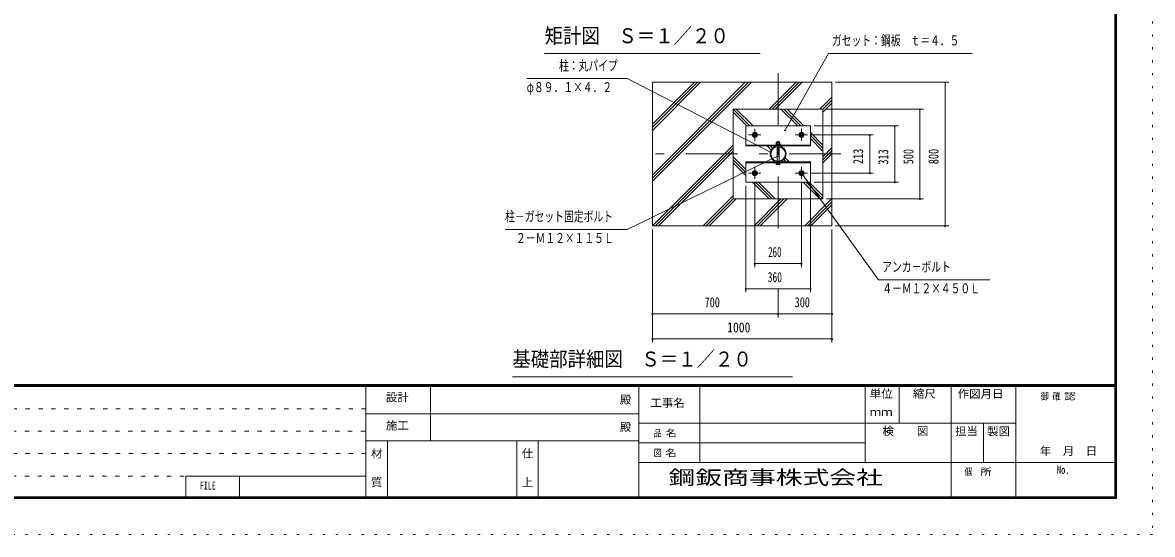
# Model space of a CAD drawing. Units: millimetres, scale not verified, with parts at other scales. Extents: x -25340 to 25344, y -10500 to 10500.
# Drawn here: x 9614 to 25344, y -10500 to -3376 of the extents above; entities that cross this region are included whole.
import ezdxf
from ezdxf.enums import TextEntityAlignment as Align

# ---------------------------------------------------------------- set-up
doc = ezdxf.new("R2010")
doc.units = ezdxf.units.MM
doc.header["$LTSCALE"] = 60
for name, pattern in [('USER1', [3, 1, -2]), ('USER3', [24, 12, -5, 2, -5]), ('USER4', [3, 0.5, -2.5])]:
    doc.linetypes.add(name, pattern=pattern)
for name, color, linetype, lineweight in [('0-6_2-02BOLD', 7, 'Continuous', 18), ('0-8_2-22CENTER', 3, 'USER3', 18), ('0-9_2-42THIN', 4, 'Continuous', 18), ('0-A_2-52DIM', 3, 'Continuous', 18), ('0-B_2-62HATCH', 2, 'Continuous', 18), ('0-C_F-F1PAPER', 5, 'Continuous', 18), ('0-D_F-E_J_ADD', 5, 'USER4', 18)]:
    doc.layers.add(name, color=color, linetype=linetype, lineweight=lineweight)
doc.layers.add('0-E_2-5DIM', color=7, linetype='Continuous')
doc.styles.add('ＭＳ ゴシック', font='')
doc.styles.get('ＭＳ ゴシック').set_extended_font_data('MS Gothic')

msp = doc.modelspace()

# ---------------------------------------------------------------- linework, layer by layer
at = {"layer": '0-6_2-02BOLD'}
for p, q in [((20582.55, -5082.57), (19682.55, -5082.57)), ((20102.55, -5076.82), (20102.55, -5082.57)), ((20108.01, -5069.32), (20108.01, -5046.58)), ((20117.55, -5037.24), (20117.55, -5044.32)), ((20117.55, -5105.32), (20117.55, -5304.82)), ((20147.55, -5141.49), (20117.55, -5141.49)), ((20120.28, -5046.58), (20120.28, -5069.32)), ((20125.05, -5076.82), (20132.55, -5069.32)), ((20132.55, -5076.82), (20140.05, -5069.32)), ((20144.82, -5069.32), (20144.82, -5046.58)), ((20147.55, -5304.82), (20147.55, -5105.32)), ((20159.42, -5076.82), (20159.42, -5069.32)), ((19682.55, -5327.57), (20582.55, -5327.57)), ((20102.55, -5333.32), (20102.55, -5327.57)), ((20120.28, -5333.32), (20120.28, -5351.06)), ((20144.82, -5333.32), (20144.82, -5351.06))]:
    msp.add_line(p, q, dxfattribs=at)
for points in [[(18382.55, -6205.07), (18382.55, -4205.07), (20882.55, -4205.07), (20882.55, -6205.07)], [(19507.55, -5830.07), (20757.55, -5830.07), (20757.55, -4580.07), (19507.55, -4580.07)], [(20582.55, -5093.82), (19682.55, -5093.82), (19682.55, -4813.82), (20582.55, -4813.82)], [(19795.28, -4960.07), (19819.82, -4960.07), (19832.09, -4938.82), (19819.82, -4917.57), (19795.28, -4917.57), (19783.01, -4938.82)], [(20445.28, -4960.07), (20469.82, -4960.07), (20482.09, -4938.82), (20469.82, -4917.57), (20445.28, -4917.57), (20433.01, -4938.82)], [(19682.55, -5596.32), (19682.55, -5316.32), (20582.55, -5316.32), (20582.55, -5596.32)], [(19795.28, -5492.57), (19819.82, -5492.57), (19832.09, -5471.32), (19819.82, -5450.07), (19795.28, -5450.07), (19783.01, -5471.32)], [(20445.28, -5450.07), (20469.82, -5450.07), (20482.09, -5471.32), (20469.82, -5492.57), (20445.28, -5492.57), (20433.01, -5471.32)]]:
    msp.add_lwpolyline(points, close=True, dxfattribs=at)
for points in [[(20147.55, -5044.32), (20147.55, -5037.24), (20117.55, -5037.24), (20122.55, -5032.24), (20142.55, -5032.24), (20147.55, -5037.24)], [(20102.55, -5076.82), (20162.55, -5076.82), (20162.55, -5082.57)], [(20159.42, -5069.32), (20105.68, -5069.32), (20105.68, -5076.82)], [(20108.01, -5046.58), (20111.93, -5044.32), (20153.17, -5044.32), (20157.09, -5046.58), (20157.09, -5069.32)], [(20102.55, -5333.32), (20162.55, -5333.32), (20162.55, -5327.57)], [(20111.93, -5353.32), (20108.01, -5351.06), (20108.01, -5333.32)], [(20157.09, -5333.32), (20157.09, -5351.06), (20153.17, -5353.32), (20111.93, -5353.32)]]:
    msp.add_lwpolyline(points, dxfattribs=at)
for centre, radius in [((19807.55, -4938.82), 35), ((19807.55, -4938.82), 26.88), ((19807.55, -4938.82), 20.62), ((19807.55, -4938.82), 15), ((20457.55, -4938.82), 35), ((20457.55, -4938.82), 26.88), ((20457.55, -4938.82), 20.62), ((20457.55, -4938.82), 15), ((20132.55, -5205.07), 111.38), ((20132.55, -5205.07), 100.88), ((19807.55, -5471.32), 35), ((19807.55, -5471.32), 26.88), ((19807.55, -5471.32), 20.62), ((19807.55, -5471.32), 15), ((20457.55, -5471.32), 35), ((20457.55, -5471.32), 26.88), ((20457.55, -5471.32), 20.62), ((20457.55, -5471.32), 15)]:
    msp.add_circle(centre, radius, dxfattribs=at)
for centre, radius, start, end in [((20114.14, -5053.78), 9.46, 49.5701, 90), ((20132.55, -5078.77), 34.45, 69.13593, 110.86406), ((20150.95, -5053.78), 9.46, 90, 130.42989), ((20114.14, -5343.86), 9.46, 270, 310.42989), ((20132.55, -5318.87), 34.45, 249.13593, 290.86406), ((20150.95, -5343.86), 9.46, 229.5701, 270)]:
    msp.add_arc(centre, radius, start, end, dxfattribs=at)
at = {"layer": '0-8_2-22CENTER'}
for p, q in [((20132.55, -4080.07), (20132.55, -6330.07)), ((19807.55, -4853.46), (19807.55, -5024.18)), ((20457.55, -4853.46), (20457.55, -5024.18)), ((19722.19, -4938.82), (19892.91, -4938.82)), ((20372.19, -4938.82), (20542.91, -4938.82)), ((21007.55, -5205.07), (18257.55, -5205.07)), ((19892.91, -5471.32), (19722.19, -5471.32)), ((19807.55, -5556.68), (19807.55, -5385.96)), ((20542.91, -5471.32), (20372.19, -5471.32)), ((20457.55, -5385.96), (20457.55, -5556.68))]:
    msp.add_line(p, q, dxfattribs=at)
at = {"layer": '0-9_2-42THIN'}
for p, q in [((20121.3, -5033.49), (20121.3, -5044.32)), ((20143.8, -5044.32), (20143.8, -5033.49))]:
    msp.add_line(p, q, dxfattribs=at)
for points in [[(20117.55, -5147.99), (20121.3, -5141.49), (20121.3, -5104.82)], [(20143.8, -5104.82), (20143.8, -5141.49), (20147.55, -5147.99)]]:
    msp.add_lwpolyline(points, dxfattribs=at)
for centre in [(19807.55, -4938.82), (20457.55, -4938.82), (19807.55, -5471.32), (20457.55, -5471.32)]:
    msp.add_circle(centre, 11.25, dxfattribs=at)
at = {"layer": '0-A_2-52DIM'}
for p, q in [((16882.55, -3805.07), (19882.55, -3805.07)), ((20832.55, -3805.07), (20231.32, -4871.48)), ((20832.55, -3805.07), (22832.55, -3805.07)), ((22507.55, -4205.07), (20932.55, -4205.07)), ((22467.55, -4205.07), (22447.55, -4205.07)), ((22457.55, -4205.07), (22457.55, -6205.07)), ((22157.55, -4580.07), (20807.55, -4580.07)), ((22117.55, -4580.07), (22097.55, -4580.07)), ((22107.55, -5830.07), (22107.55, -4580.07)), ((20241.32, -4871.49), (20221.32, -4871.49)), ((21807.54, -4813.82), (20632.55, -4813.82)), ((21767.55, -4813.82), (21747.55, -4813.82)), ((21757.55, -5596.32), (21757.55, -4813.82)), ((20592.91, -4938.82), (21457.54, -4938.82)), ((21417.55, -4938.82), (21397.55, -4938.82)), ((21407.55, -4938.82), (21407.55, -5471.32)), ((20039.08, -5179.76), (20019.08, -5179.76)), ((18032.55, -6255.07), (20124.51, -5235.59)), ((20134.51, -5235.59), (20114.51, -5235.59)), ((20472.34, -5476.51), (20452.34, -5476.51)), ((21457.54, -5471.32), (20592.91, -5471.32)), ((21417.55, -5471.32), (21397.55, -5471.32)), ((19682.55, -5646.32), (19682.55, -7130.07)), ((19807.55, -6780.07), (19807.55, -5606.68)), ((20457.55, -5606.68), (20457.55, -6780.07)), ((20582.55, -7130.07), (20582.55, -5646.32)), ((20632.55, -5596.32), (21807.54, -5596.32)), ((21767.55, -5596.32), (21747.55, -5596.32)), ((20807.55, -5830.07), (22157.55, -5830.07)), ((22117.55, -5830.07), (22097.55, -5830.07)), ((18032.55, -6255.07), (16332.55, -6255.07)), ((18382.55, -7830.07), (18382.55, -6255.07)), ((20882.55, -6255.07), (20882.55, -7830.07)), ((22507.55, -6205.07), (20932.55, -6205.07)), ((22467.55, -6205.07), (22447.55, -6205.07)), ((19817.55, -6730.07), (19797.55, -6730.07)), ((20457.55, -6730.07), (19807.55, -6730.07)), ((20467.55, -6730.07), (20447.55, -6730.07)), ((19692.55, -7080.07), (19672.55, -7080.07)), ((19682.55, -7080.07), (20582.55, -7080.07)), ((20132.55, -7080.07), (20132.55, -7480.07)), ((20592.55, -7080.07), (20572.55, -7080.07)), ((18392.55, -7430.07), (18372.55, -7430.07)), ((20882.55, -7430.07), (18382.55, -7430.07)), ((20142.55, -7430.07), (20122.55, -7430.07)), ((20892.55, -7430.07), (20872.55, -7430.07)), ((18392.55, -7780.07), (18372.55, -7780.07)), ((20882.55, -7780.07), (18382.55, -7780.07)), ((20892.55, -7780.07), (20872.55, -7780.07)), ((16432.55, -8305.07), (20332.55, -8305.07))]:
    msp.add_line(p, q, dxfattribs=at)
for points in [[(20029.08, -5179.76), (18032.55, -4155.07), (16632.55, -4155.07)], [(20462.34, -5476.51), (21532.55, -6955.07), (23082.55, -6955.07)]]:
    msp.add_lwpolyline(points, dxfattribs=at)
for centre in [(22457.55, -4205.07), (22107.55, -4580.07), (20231.32, -4871.49), (21757.55, -4813.82), (21407.55, -4938.82), (20029.08, -5179.76), (20124.51, -5235.59), (20462.34, -5476.51), (21407.55, -5471.32), (21757.55, -5596.32), (22107.55, -5830.07), (22457.55, -6205.07), (19807.55, -6730.07), (20457.55, -6730.07), (19682.55, -7080.07), (20582.55, -7080.07), (18382.55, -7430.07), (20132.55, -7430.07), (20882.55, -7430.07), (18382.55, -7780.07), (20882.55, -7780.07)]:
    msp.add_arc(centre, 10, 180, 0, dxfattribs=at)
at = {"layer": '0-B_2-62HATCH'}
for p, q in [((18382.55, -5583.28), (19760.76, -4205.07)), ((19718.34, -4205.07), (18382.55, -5540.86)), ((18382.55, -5498.43), (19675.91, -4205.07)), ((19053.66, -4205.07), (18382.55, -4876.18)), ((18382.55, -4833.75), (19011.23, -4205.07)), ((18968.8, -4205.07), (18382.55, -4791.32)), ((20383.01, -4205.07), (20008.01, -4580.07)), ((20050.44, -4580.07), (20425.44, -4205.07)), ((20467.87, -4205.07), (20092.87, -4580.07)), ((20715.12, -4580.07), (20882.55, -4412.64)), ((20882.55, -4455.07), (20757.55, -4580.07)), ((20757.55, -4622.5), (20882.55, -4497.5)), ((19741.3, -4813.82), (19507.55, -4580.07)), ((19507.55, -4622.49), (19698.87, -4813.82)), ((19549.97, -4580.07), (19783.72, -4813.82)), ((20172.23, -4580.07), (20405.98, -4813.82)), ((20448.41, -4813.82), (20214.65, -4580.07)), ((20257.08, -4580.07), (20490.83, -4813.82)), ((20582.55, -4905.54), (20757.55, -5080.54)), ((20757.55, -5122.96), (20582.55, -4947.96)), ((20582.55, -4990.39), (20757.55, -5165.39)), ((19507.55, -5080.54), (18383.02, -6205.07)), ((18425.44, -6205.07), (19507.55, -5122.97)), ((19507.55, -5165.39), (18467.87, -6205.07)), ((19978.87, -5093.82), (20035.49, -5150.44)), ((20053.79, -5126.32), (20021.3, -5093.82)), ((20063.72, -5093.82), (20077.92, -5108.01)), ((20757.55, -5244.75), (20882.55, -5119.75)), ((20882.55, -5162.18), (20757.55, -5287.18)), ((19682.55, -5419.75), (19507.55, -5244.75)), ((19507.55, -5287.17), (19682.55, -5462.18)), ((19682.55, -5504.6), (19507.55, -5329.6)), ((20201.37, -5316.32), (20187.18, -5302.13)), ((20243.8, -5316.32), (20211.3, -5283.82)), ((20229.6, -5259.7), (20286.23, -5316.32)), ((20757.55, -5329.6), (20882.55, -5204.6)), ((20008.01, -5830.07), (19774.26, -5596.32)), ((19816.69, -5596.32), (20050.44, -5830.07)), ((20092.87, -5830.07), (19859.12, -5596.32)), ((20715.12, -5830.07), (20481.37, -5596.32)), ((20523.8, -5596.32), (20757.55, -5830.07)), ((20757.55, -5787.64), (20566.22, -5596.32)), ((19507.55, -5787.65), (19090.12, -6205.07)), ((19132.55, -6205.07), (19507.55, -5830.07)), ((19549.98, -5830.07), (19174.97, -6205.07)), ((20172.23, -5830.07), (19797.23, -6205.07)), ((19839.66, -6205.07), (20214.66, -5830.07)), ((20257.08, -5830.07), (19882.08, -6205.07)), ((20882.55, -5826.86), (20504.34, -6205.07)), ((20546.76, -6205.07), (20882.55, -5869.28)), ((20882.55, -5911.71), (20589.19, -6205.07))]:
    msp.add_line(p, q, dxfattribs=at)
at = {"layer": '0-C_F-F1PAPER'}
for p, q in [((24818.96, -8415), (-3831.04, -8415)), ((-3831.04, -8417.5), (24818.96, -8417.5)), ((24818.96, -8420), (-3831.04, -8420)), ((-3831.04, -8422.5), (24818.96, -8422.5)), ((24818.96, -8425), (-3831.04, -8425)), ((-3831.04, -8427.5), (24818.96, -8427.5)), ((24818.96, -8430), (-3831.04, -8430)), ((-3831.04, -8432.5), (24818.96, -8432.5)), ((24818.96, -8435), (-3831.04, -8435)), ((-3831.04, -8437.5), (24818.96, -8437.5)), ((24818.96, -8440), (-3831.04, -8440)), ((14393.96, -10000), (14393.96, -8440)), ((15293.96, -9200), (15293.96, -8440)), ((18193.96, -10000), (18193.96, -8440)), ((19043.96, -8440), (19043.96, -9500)), ((21343.96, -9500), (21343.96, -8440)), ((21818.96, -8440), (21818.96, -8950)), ((22543.96, -10000), (22543.96, -8440)), ((23443.96, -10000), (23443.96, -8440)), ((14393.96, -8820), (18193.96, -8820)), ((18193.96, -8950), (23443.96, -8950)), ((22993.96, -8950), (22993.96, -9500)), ((18193.96, -9200), (14393.96, -9200)), ((14693.96, -9200), (14693.96, -10000)), ((16493.96, -9200), (16493.96, -10000)), ((16793.96, -10000), (16793.96, -9200)), ((21343.96, -9225), (18193.96, -9225)), ((18193.96, -9500), (24843.96, -9500)), ((11885.96, -9688), (14393.96, -9688)), ((11885.96, -9688), (11885.96, -10000)), ((12635.96, -10000), (12635.96, -9688))]:
    msp.add_line(p, q, dxfattribs=at)
at = {"layer": '0-C_F-F1PAPER', "color": 6, "linetype": 'USER1'}
for p, q in [((14393.96, -8752), (-3856.04, -8752)), ((-3856.04, -9064), (14393.96, -9064)), ((14393.96, -9376), (-3856.04, -9376)), ((-3856.04, -9688), (11885.96, -9688))]:
    msp.add_line(p, q, dxfattribs=at)
at = {"layer": '0-C_F-F1PAPER'}
for points in [[(24843.96, -10000), (-3856.04, -10000), (-3856.04, 10100), (24843.96, 10100)], [(24841.46, -9997.5), (24841.46, 10097.5), (-3853.54, 10097.5), (-3853.54, -9997.5)], [(24838.96, -9995), (24838.96, 10095), (-3851.04, 10095), (-3851.04, -9995)], [(24836.46, -9992.5), (-3848.54, -9992.5), (-3848.54, 10092.5), (24836.46, 10092.5)], [(24833.96, -9990), (24833.96, 10090), (-3846.04, 10090), (-3846.04, -9990)], [(24831.46, -9987.5), (-3843.54, -9987.5), (-3843.54, 10087.5), (24831.46, 10087.5)], [(24828.96, -9985), (24828.96, 10085), (-3841.04, 10085), (-3841.04, -9985)], [(24826.46, -9982.5), (-3838.54, -9982.5), (-3838.54, 10082.5), (24826.46, 10082.5)], [(24823.96, -9980), (-3836.04, -9980), (-3836.04, 10080), (24823.96, 10080)], [(24821.46, -9977.5), (-3833.54, -9977.5), (-3833.54, 10077.5), (24821.46, 10077.5)], [(24818.96, -9975), (24818.96, 10075), (-3831.04, 10075), (-3831.04, -9975)]]:
    msp.add_lwpolyline(points, close=True, dxfattribs=at)
at = {"layer": '0-D_F-E_J_ADD'}
msp.add_lwpolyline([(25343.96, -10500), (-4356.04, -10500), (-4356.04, 10500), (25343.96, 10500)], close=True, dxfattribs=at)

# ---------------------------------------------------------------- texts
at = {"layer": '0-A_2-52DIM', "color": 7, "style": 'ＭＳ ゴシック'}
for s, height, width, p in [('矩計図\u3000Ｓ＝１／２０', 208.9, 0.9, (16882.55, -3726.57)), ('ガセット：鋼板\u3000ｔ＝４．５', 139.3, 0.7, (20882.55, -3736.07)), ('柱：丸パイプ', 139.3, 0.7, (17082.55, -4086.07)), ('φ８９．１×４．２', 139.3, 0.7, (16632.55, -4386.07)), ('柱－ガセット固定ボルト', 139.3, 0.7, (16332.55, -6186.07)), ('２－Ｍ１２×１１５Ｌ', 139.3, 0.7, (16482.55, -6486.07)), ('260', 139.3, 0.65, (19994.88, -6680.07)), ('アンカ－ボルト', 139.3, 0.7, (21582.55, -6886.07)), ('360', 139.3, 0.7, (19987.99, -7030.07)), ('４－Ｍ１２×４５０Ｌ', 139.3, 0.7, (21582.55, -7186.07)), ('700', 139.3, 0.75, (19109.48, -7380.07)), ('300', 139.3, 0.75, (20362.58, -7380.07)), ('1000', 139.3, 0.85, (19424.57, -7730.07)), ('基礎部詳細図\u3000Ｓ＝１／２０', 208.9, 0.9, (16432.55, -8226.57))]:
    msp.add_text(s, height=height, dxfattribs=dict(at, width=width)).set_placement(p, align=Align.BOTTOM_LEFT)
at = {"layer": '0-A_2-52DIM', "color": 7, "style": 'ＭＳ ゴシック', "width": 0.75}
for s, p in [('213', (21357.55, -5345.6)), ('313', (21707.55, -5353.14)), ('500', (22057.55, -5348.26)), ('800', (22407.54, -5347.15))]:
    msp.add_text(s, height=139.3, rotation=90, dxfattribs=at).set_placement(p, align=Align.BOTTOM_LEFT)
at = {"layer": '0-C_F-F1PAPER', "color": 7, "style": 'ＭＳ ゴシック'}
for s, height, width, p in [('単位', 111.4, 1.05, (21408.96, -8632.3)), ('縮尺', 111.4, 1.05, (22008.96, -8632.3)), ('作図月日', 111.4, 1.05, (22632.86, -8633.32)), ('設計', 111.4, 1.05, (14671.46, -8682.84)), ('殿', 111.4, 1.05, (17928.96, -8714.8)), ('工事名', 111.4, 1.05, (18353.96, -8759.8)), ('御 ', 94.72, 0.85, (23786.71, -8654.43)), ('確 ', 94.72, 0.85, (23951.83, -8654.43)), ('認', 94.72, 1.2, (24116.95, -8654.43)), ('ｍｍ', 111.4, 1.05, (21408.96, -8887.3)), ('施工', 111.4, 1.05, (14671.46, -9074.8)), ('殿', 111.4, 1.05, (17928.96, -9094.8)), ('品 ', 94.72, 0.85, (18400.21, -9167.5)), ('名', 94.72, 1.2, (18565.33, -9167.5)), ('検\u3000\u3000図', 111.4, 1.05, (21586.46, -9152.3)), ('担当', 111.4, 1.05, (22596.46, -9152.3)), ('製図', 111.4, 1.05, (23042.44, -9154.76)), ('\u3000年\u3000月\u3000日', 111.4, 1.05, (23617.7, -9429.23)), ('材', 111.4, 1.05, (14463.96, -9464.8)), ('仕', 111.4, 1.05, (16563.96, -9464.8)), ('図 ', 94.72, 0.85, (18400.21, -9442.5)), ('名', 94.72, 1.2, (18565.33, -9442.5)), ('個  ', 94.72, 0.85, (22728.96, -9705)), ('所', 94.72, 1.2, (22949.12, -9705)), ('No.', 111.4, 0.8, (24011.46, -9689.8)), ('質', 111.4, 1.05, (14463.96, -9864.8)), ('上', 111.4, 1.05, (16563.96, -9864.8)), ('FILE', 111.4, 0.7, (12082.21, -9908.8))]:
    msp.add_text(s, height=height, dxfattribs=dict(at, width=width)).set_placement(p, align=Align.BOTTOM_LEFT)
at = {"layer": '0-E_2-5DIM', "style": 'ＭＳ ゴシック', "width": 1.4}
msp.add_text('鋼鈑商事株式会社', height=195.4, dxfattribs=at).set_placement((18607.18, -9863.48), align=Align.BOTTOM_LEFT)

doc.saveas('drawing.dxf')
